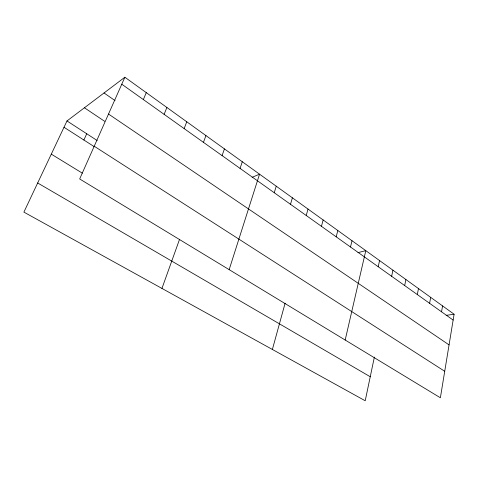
<?xml version="1.0" encoding="UTF-8"?>
<svg xmlns="http://www.w3.org/2000/svg" width="478" height="478" viewBox="0 0 478 478"><rect width="100%" height="100%" fill="white"/><g stroke="black" fill="none" stroke-linecap="round" stroke-linejoin="round"><path stroke-width="0.72" d="M454.1 314.213L440.375 397.78L79.677 178.969L124.872 77.233L454.1 314.213L446.135 315.361M441.541 311.811L442.562 305.908M429.608 303.315L430.69 297.364M417.324 294.573L418.471 288.569M404.675 285.569L405.888 279.511M374.376 357.09L365.21 400.767L23.9 212.124L66.986 120.952L124.872 77.233M391.643 276.296L392.928 270.184M378.212 266.73L379.568 260.564M345.182 340.037L365.795 250.651L357.962 252.629M350.499 247.006L352.011 240.733M336.201 236.831L337.803 230.504M321.449 226.333L323.14 219.946M272.382 349.46L285.097 303.243M306.225 215.494L308.011 209.053M290.499 204.303L292.381 197.808M274.252 192.736L276.242 186.187M229.159 269.652L259.554 174.177L252.127 177.326M240.07 168.405L242.292 161.749M222.085 155.607L224.427 148.897M161.946 288.425L179.489 239.508M203.455 142.342L205.934 135.579M184.149 128.606L186.767 121.782M164.127 114.35L166.894 107.478M143.352 99.561L146.28 92.642M83.883 140.018L86.727 133.756M37.672 182.978L370.253 376.748M51.301 154.143L82.3 173.144M64.004 127.262L94.435 146.788M94.22 146.232L444.725 371.292M66.986 120.952L97.201 140.55M84.427 107.777L104.7 121.346M108.518 114.045L449.063 344.883M104.037 92.971L115.067 100.619M121.776 84.206L453.138 320.063"/></g></svg>
